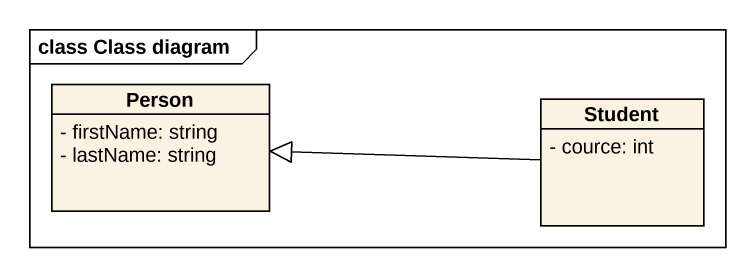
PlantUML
@startuml
mainframe class Class diagram
hide circle
hide empty members
skinparam classAttributeIconSize 0
class "Person" as Person_ {
  - firstName: string
  - lastName: string
}
class Student {
  - cource: int
}
Student -left-|> Person_
@enduml
